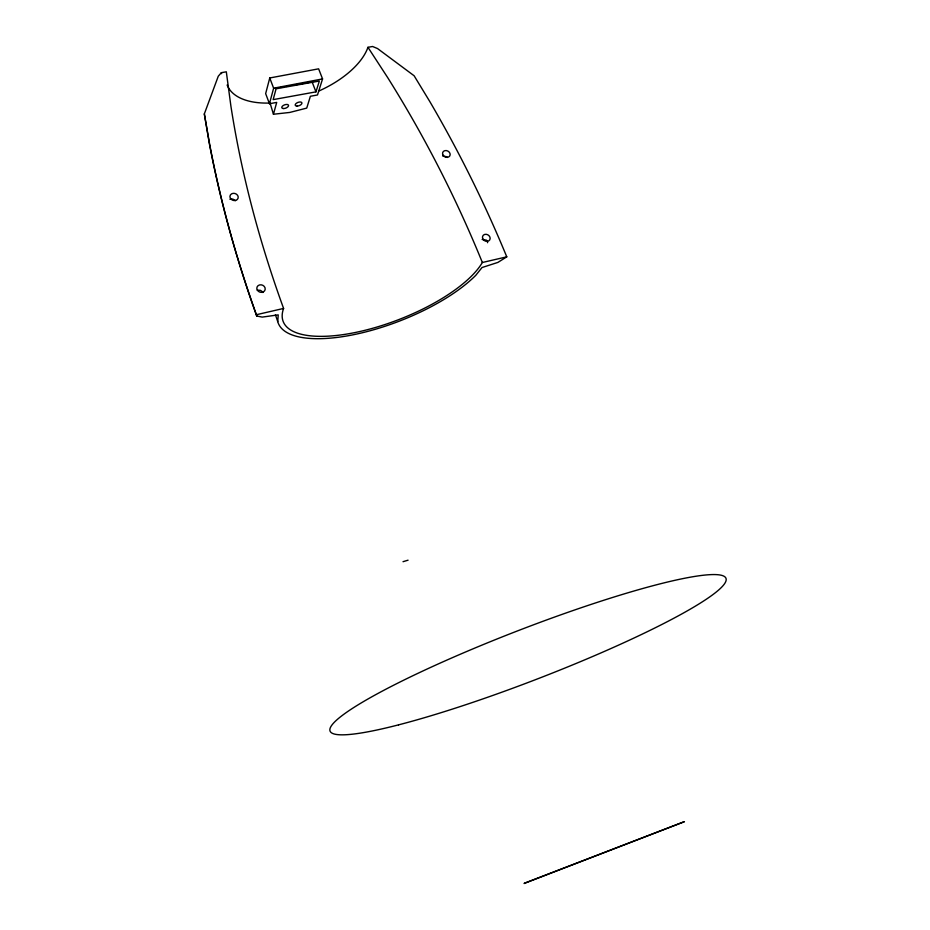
<?xml version="1.0" encoding="UTF-8"?>
<svg xmlns="http://www.w3.org/2000/svg" width="930" height="930" viewBox="0 0 930 930"><rect width="100%" height="100%" fill="white"/><g stroke="black" fill="none" stroke-linecap="round" stroke-linejoin="round"><path stroke-width="1.4" d="M506.78 256.843L497.899 262.411L482.007 267.538L475.858 275.245A113.693 41.734 -21.1 0 1 360.712 333.138A113.693 41.734 -21.1 0 1 277.745 321.594L278.233 314.886L262.225 317.095L256.727 316.014L256.378 314.724A1126.916 781.084 45 0 1 209.308 143.325L204.333 113.925L218.271 76.225L221.363 72.668L226.316 71.808L230.896 106.078A1078.835 750.44 44.8 0 0 283.592 308.435A108.496 39.827 -21.1 0 0 361.247 331.196A108.496 39.827 -21.1 0 0 482.356 262.493L506.78 256.843A3121.847 1975.436 -29.1 0 0 429.858 101.649L414.117 75.76L377.522 48.546L372.581 46.5L367.954 47.302A75.656 38.955 -21.1 0 1 319.257 90.849M269.758 77.969L265.655 93.628L269.456 103.73L276.71 102.405L273.443 114.251L289.776 112.437L306.737 108.101L310.376 96.267L317.49 94.976L322.559 78.922L318.618 68.832L269.758 77.969L273.629 88.199L269.456 103.73M315.956 91.861L319.339 81.05L276.094 88.792L273.153 99.626L315.956 91.861L312.085 81.852M482.135 239.487L486.355 240.126A3.732 3.488 -13.8 0 1 487.576 242.707M229.931 199.276L232.744 199.043L235.546 200.659M403.027 561.697L408.061 560.186M256.378 314.724L283.592 308.435M273.629 88.199L322.559 78.922M442.715 156.019L446.679 156.717A3.674 3.418 -15.2 0 1 447.318 157.437M275.036 88.478L277.884 87.978M280.732 87.466L283.58 86.955M286.44 86.444L289.288 85.932M296.414 84.653L299.262 84.142M302.111 83.642L309.237 82.363M257.412 290.102L260.481 290.369L262.283 291.648A4.162 3.348 35.3 0 1 262.923 292.52M367.954 47.302L387.717 77.655A2834.059 1840.435 -28.5 0 1 482.356 262.493M275.42 314.759L277.745 321.594M273.443 114.251L270.037 102.951L269.061 103.056A75.656 38.955 -21.1 0 1 227.129 85.025M204.333 113.925L209.773 145.022A1124.219 779.828 45 0 0 256.727 316.014M221.363 72.668L221.549 73.656M525.578 882.768L524.055 883.5L684.41 821.655L525.578 882.768M398.575 724.854A212.133 25.982 -21.1 0 0 722.668 586.098A212.133 25.982 -21.1 0 0 462.884 653.127A212.133 25.982 -21.1 0 0 398.575 724.854M443.11 155.264A3.941 3.267 27.5 0 0 449.702 156.042A3.941 3.267 27.5 0 0 446.272 150.567A3.941 3.267 27.5 0 0 443.11 155.264M297.123 106.09A3.557 1.744 -20.7 0 0 301.936 102.939A3.557 1.744 -20.7 0 0 296.624 103.079A3.557 1.744 -20.7 0 0 297.123 106.09M283.755 108.554A3.581 1.755 -20.4 0 0 288.556 105.392A3.581 1.755 -20.4 0 0 283.197 105.532A3.581 1.755 -20.4 0 0 283.755 108.554M257.331 290.125A4.255 3.732 19.4 0 0 264.608 290.811A4.255 3.732 19.4 0 0 261.109 284.812A4.255 3.732 19.4 0 0 257.331 290.125M231.07 199.183A4.197 3.569 18 0 0 238.045 198.311A4.197 3.569 18 0 0 233.116 193.347A4.197 3.569 18 0 0 231.07 199.183M483.042 239.243A3.999 3.383 30.6 0 0 489.703 239.94A3.999 3.383 30.6 0 0 486.181 234.302A3.999 3.383 30.6 0 0 483.042 239.243"/></g></svg>
